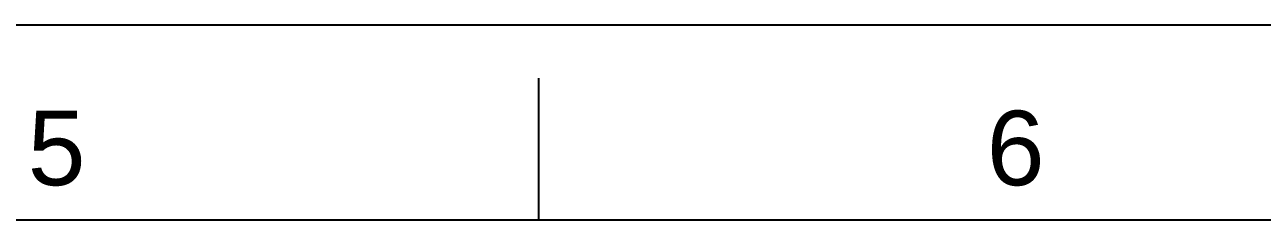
# Model space of a CAD drawing. Extents: x 9631 to 10472, y -18721 to -18126.
# Drawn here: x 10099 to 10225.7, y -18146 to -18125.9 of the extents above; entities that cross this region are included whole.
import ezdxf

# ---------------------------------------------------------------- set-up
doc = ezdxf.new("R2010")
doc.units = 0
doc.header["$MEASUREMENT"] = 0
doc.layers.add('FORM', color=7, linetype='CONTINUOUS')
doc.styles.get("Standard").update_dxf_attribs({"font": 'arial.ttf'})

msp = doc.modelspace()

# ---------------------------------------------------------------- linework, layer by layer
at = {"layer": 'FORM', "color": 7, "linetype": 'Continuous'}
for p, q in [((9631.02, -18125.94), (10472.02, -18125.94)), ((10151.64, -18145.97), (10151.64, -18131.41)), ((10451.99, -18145.97), (9651.04, -18145.97))]:
    msp.add_line(p, q, dxfattribs=at)

# ---------------------------------------------------------------- texts
at = {"layer": 'FORM', "color": 7, "linetype": 'Continuous', "char_height": 7.63, "attachment_point": 5}
for s, insert in [('5', (10102.28, -18138.62)), ('6', (10200.43, -18138.62))]:
    msp.add_mtext_dynamic_manual_height_columns(s, width=50.0595, gutter_width=12.51, heights=[0], dxfattribs=dict(at, insert=insert))

doc.saveas('drawing.dxf')
